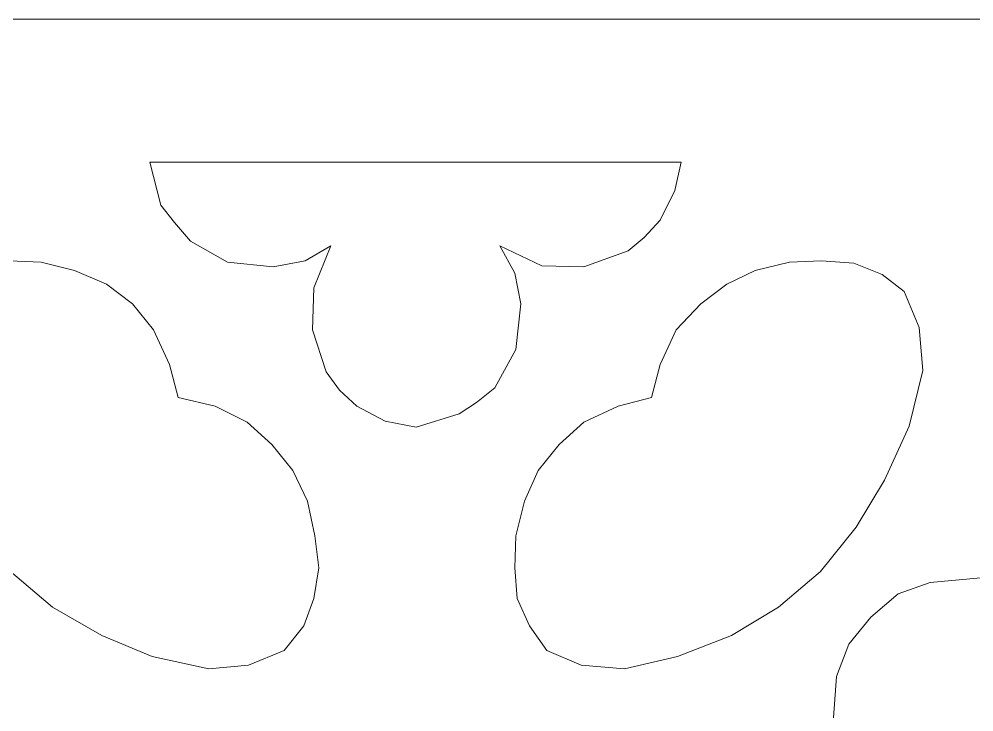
# Model space of a CAD drawing. Header units: centimetres. Extents: x -7.3 to 5.6, y -12.5 to 13.9.
# Drawn here: x -2.605 to 1.718, y -2.738 to 0.398 of the extents above; entities that cross this region are included whole.
import ezdxf

# ---------------------------------------------------------------- set-up
doc = ezdxf.new("R2010")
doc.units = ezdxf.units.CM
doc.header["$MEASUREMENT"] = 0
doc.layers.add('layer 1', color=7, linetype='Continuous')

msp = doc.modelspace()

# ---------------------------------------------------------------- linework, layer by layer
at = {"layer": 'layer 1', "color": 177, "lineweight": 9}
for points, knots in [([(-7.26074, 0.39811), (-7.26074, 0.39811), (5.63915, 0.39811), (5.63915, 0.39811), (5.63915, 0.39811), (5.63915, 0.39811), (5.63915, -12.48503), (5.63915, -12.48503), (5.63915, -12.48503), (5.63915, -12.48503), (-7.26074, -12.48503), (-7.26074, -12.48503), (-7.26074, -12.48503), (-7.26074, -12.48503), (-7.26074, 0.39811), (-7.26074, 0.39811)], [0, 0, 0, 0, 0.2, 0.2, 0.2, 0.2, 0.4, 0.4, 0.4, 0.4, 0.6, 0.6, 0.6, 0.6, 1, 1, 1, 1]), ([(0.39211, -0.2494), (0.39211, -0.2494), (0.3642, -0.37778), (0.3642, -0.37778), (0.3642, -0.37778), (0.3642, -0.37778), (0.29722, -0.51175), (0.29722, -0.51175), (0.29722, -0.51175), (0.29722, -0.51175), (0.22465, -0.58989), (0.22465, -0.58989), (0.22465, -0.58989), (0.22465, -0.58989), (0.15209, -0.6513), (0.15209, -0.6513), (0.15209, -0.6513), (0.15209, -0.6513), (-0.04886, -0.72386), (-0.04886, -0.72386), (-0.04886, -0.72386), (-0.04886, -0.72386), (-0.23865, -0.71828), (-0.23865, -0.71828), (-0.23865, -0.71828), (-0.23865, -0.71828), (-0.42843, -0.62897), (-0.42843, -0.62897), (-0.42843, -0.62897), (-0.42843, -0.62897), (-0.36145, -0.75177), (-0.36145, -0.75177), (-0.36145, -0.75177), (-0.36145, -0.75177), (-0.33354, -0.89132), (-0.33354, -0.89132), (-0.33354, -0.89132), (-0.33354, -0.89132), (-0.35587, -1.09785), (-0.35587, -1.09785), (-0.35587, -1.09785), (-0.35587, -1.09785), (-0.45076, -1.27089), (-0.45076, -1.27089), (-0.45076, -1.27089), (-0.45076, -1.27089), (-0.53449, -1.33788), (-0.53449, -1.33788), (-0.53449, -1.33788), (-0.53449, -1.33788), (-0.61264, -1.38811), (-0.61264, -1.38811), (-0.61264, -1.38811), (-0.61264, -1.38811), (-0.80801, -1.44951), (-0.80801, -1.44951), (-0.80801, -1.44951), (-0.80801, -1.44951), (-0.94755, -1.42161), (-0.94755, -1.42161), (-0.94755, -1.42161), (-0.94755, -1.42161), (-1.07594, -1.35462), (-1.07594, -1.35462), (-1.07594, -1.35462), (-1.07594, -1.35462), (-1.15409, -1.28206), (-1.15409, -1.28206), (-1.15409, -1.28206), (-1.15409, -1.28206), (-1.21549, -1.19833), (-1.21549, -1.19833), (-1.21549, -1.19833), (-1.21549, -1.19833), (-1.27689, -1.00854), (-1.27689, -1.00854), (-1.27689, -1.00854), (-1.27689, -1.00854), (-1.27131, -0.81875), (-1.27131, -0.81875), (-1.27131, -0.81875), (-1.27131, -0.81875), (-1.19316, -0.62897), (-1.19316, -0.62897), (-1.19316, -0.62897), (-1.19316, -0.62897), (-1.31038, -0.69595), (-1.31038, -0.69595), (-1.31038, -0.69595), (-1.31038, -0.69595), (-1.45551, -0.72386), (-1.45551, -0.72386), (-1.45551, -0.72386), (-1.45551, -0.72386), (-1.66204, -0.70153), (-1.66204, -0.70153), (-1.66204, -0.70153), (-1.66204, -0.70153), (-1.8295, -0.60664), (-1.8295, -0.60664), (-1.8295, -0.60664), (-1.8295, -0.60664), (-1.90207, -0.52291), (-1.90207, -0.52291), (-1.90207, -0.52291), (-1.90207, -0.52291), (-1.96347, -0.44476), (-1.96347, -0.44476), (-1.96347, -0.44476), (-1.96347, -0.44476), (-2.01371, -0.2494), (-2.01371, -0.2494), (-2.01371, -0.2494), (-2.01371, -0.2494), (0.39211, -0.2494), (0.39211, -0.2494)], [0, 0, 0, 0, 0.0333333, 0.0333333, 0.0333333, 0.0333333, 0.0666667, 0.0666667, 0.0666667, 0.0666667, 0.1, 0.1, 0.1, 0.1, 0.1333333, 0.1333333, 0.1333333, 0.1333333, 0.1666667, 0.1666667, 0.1666667, 0.1666667, 0.2, 0.2, 0.2, 0.2, 0.2333333, 0.2333333, 0.2333333, 0.2333333, 0.2666667, 0.2666667, 0.2666667, 0.2666667, 0.3, 0.3, 0.3, 0.3, 0.3333333, 0.3333333, 0.3333333, 0.3333333, 0.3666667, 0.3666667, 0.3666667, 0.3666667, 0.4, 0.4, 0.4, 0.4, 0.4333333, 0.4333333, 0.4333333, 0.4333333, 0.4666667, 0.4666667, 0.4666667, 0.4666667, 0.5, 0.5, 0.5, 0.5, 0.5333333, 0.5333333, 0.5333333, 0.5333333, 0.5666667, 0.5666667, 0.5666667, 0.5666667, 0.6, 0.6, 0.6, 0.6, 0.6333333, 0.6333333, 0.6333333, 0.6333333, 0.6666667, 0.6666667, 0.6666667, 0.6666667, 0.7, 0.7, 0.7, 0.7, 0.7333333, 0.7333333, 0.7333333, 0.7333333, 0.7666667, 0.7666667, 0.7666667, 0.7666667, 0.8, 0.8, 0.8, 0.8, 0.8333333, 0.8333333, 0.8333333, 0.8333333, 0.8666667, 0.8666667, 0.8666667, 0.8666667, 0.9, 0.9, 0.9, 0.9, 0.9333333, 0.9333333, 0.9333333, 0.9333333, 1, 1, 1, 1]), ([(-1.88532, -1.31555), (-1.88532, -1.31555), (-1.71786, -1.35462), (-1.71786, -1.35462), (-1.71786, -1.35462), (-1.71786, -1.35462), (-1.57273, -1.42719), (-1.57273, -1.42719), (-1.57273, -1.42719), (-1.57273, -1.42719), (-1.46109, -1.52766), (-1.46109, -1.52766), (-1.46109, -1.52766), (-1.46109, -1.52766), (-1.3662, -1.64488), (-1.3662, -1.64488), (-1.3662, -1.64488), (-1.3662, -1.64488), (-1.29922, -1.78443), (-1.29922, -1.78443), (-1.29922, -1.78443), (-1.29922, -1.78443), (-1.26573, -1.94073), (-1.26573, -1.94073), (-1.26573, -1.94073), (-1.26573, -1.94073), (-1.24898, -2.08586), (-1.24898, -2.08586), (-1.24898, -2.08586), (-1.24898, -2.08586), (-1.27131, -2.22541), (-1.27131, -2.22541), (-1.27131, -2.22541), (-1.27131, -2.22541), (-1.31596, -2.34821), (-1.31596, -2.34821), (-1.31596, -2.34821), (-1.31596, -2.34821), (-1.40527, -2.45985), (-1.40527, -2.45985), (-1.40527, -2.45985), (-1.40527, -2.45985), (-1.56715, -2.52683), (-1.56715, -2.52683), (-1.56715, -2.52683), (-1.56715, -2.52683), (-1.74577, -2.54358), (-1.74577, -2.54358), (-1.74577, -2.54358), (-1.74577, -2.54358), (-2.00254, -2.48776), (-2.00254, -2.48776), (-2.00254, -2.48776), (-2.00254, -2.48776), (-2.2314, -2.39286), (-2.2314, -2.39286), (-2.2314, -2.39286), (-2.2314, -2.39286), (-2.45468, -2.26448), (-2.45468, -2.26448), (-2.45468, -2.26448), (-2.45468, -2.26448), (-2.64447, -2.1026), (-2.64447, -2.1026), (-2.64447, -2.1026), (-2.64447, -2.1026), (-2.81193, -1.90165), (-2.81193, -1.90165), (-2.81193, -1.90165), (-2.81193, -1.90165), (-2.94031, -1.68954), (-2.94031, -1.68954), (-2.94031, -1.68954), (-2.94031, -1.68954), (-3.04079, -1.44393), (-3.04079, -1.44393), (-3.04079, -1.44393), (-3.04079, -1.44393), (-3.09661, -1.19275), (-3.09661, -1.19275), (-3.09661, -1.19275), (-3.09661, -1.19275), (-3.09102, -0.99738), (-3.09102, -0.99738), (-3.09102, -0.99738), (-3.09102, -0.99738), (-3.01846, -0.8355), (-3.01846, -0.8355), (-3.01846, -0.8355), (-3.01846, -0.8355), (-2.92356, -0.75735), (-2.92356, -0.75735), (-2.92356, -0.75735), (-2.92356, -0.75735), (-2.79518, -0.70712), (-2.79518, -0.70712), (-2.79518, -0.70712), (-2.79518, -0.70712), (-2.65005, -0.69595), (-2.65005, -0.69595), (-2.65005, -0.69595), (-2.65005, -0.69595), (-2.50492, -0.70153), (-2.50492, -0.70153), (-2.50492, -0.70153), (-2.50492, -0.70153), (-2.35421, -0.74061), (-2.35421, -0.74061), (-2.35421, -0.74061), (-2.35421, -0.74061), (-2.20908, -0.80201), (-2.20908, -0.80201), (-2.20908, -0.80201), (-2.20908, -0.80201), (-2.09185, -0.89132), (-2.09185, -0.89132), (-2.09185, -0.89132), (-2.09185, -0.89132), (-1.99696, -1.00854), (-1.99696, -1.00854), (-1.99696, -1.00854), (-1.99696, -1.00854), (-1.9244, -1.16484), (-1.9244, -1.16484), (-1.9244, -1.16484), (-1.9244, -1.16484), (-1.88532, -1.31555), (-1.88532, -1.31555)], [0, 0, 0, 0, 0.030303, 0.030303, 0.030303, 0.030303, 0.0606061, 0.0606061, 0.0606061, 0.0606061, 0.0909091, 0.0909091, 0.0909091, 0.0909091, 0.1212121, 0.1212121, 0.1212121, 0.1212121, 0.1515152, 0.1515152, 0.1515152, 0.1515152, 0.1818182, 0.1818182, 0.1818182, 0.1818182, 0.2121212, 0.2121212, 0.2121212, 0.2121212, 0.2424242, 0.2424242, 0.2424242, 0.2424242, 0.2727273, 0.2727273, 0.2727273, 0.2727273, 0.3030303, 0.3030303, 0.3030303, 0.3030303, 0.3333333, 0.3333333, 0.3333333, 0.3333333, 0.3636364, 0.3636364, 0.3636364, 0.3636364, 0.3939394, 0.3939394, 0.3939394, 0.3939394, 0.4242424, 0.4242424, 0.4242424, 0.4242424, 0.4545455, 0.4545455, 0.4545455, 0.4545455, 0.4848485, 0.4848485, 0.4848485, 0.4848485, 0.5151515, 0.5151515, 0.5151515, 0.5151515, 0.5454545, 0.5454545, 0.5454545, 0.5454545, 0.5757576, 0.5757576, 0.5757576, 0.5757576, 0.6060606, 0.6060606, 0.6060606, 0.6060606, 0.6363636, 0.6363636, 0.6363636, 0.6363636, 0.6666667, 0.6666667, 0.6666667, 0.6666667, 0.6969697, 0.6969697, 0.6969697, 0.6969697, 0.7272727, 0.7272727, 0.7272727, 0.7272727, 0.7575758, 0.7575758, 0.7575758, 0.7575758, 0.7878788, 0.7878788, 0.7878788, 0.7878788, 0.8181818, 0.8181818, 0.8181818, 0.8181818, 0.8484848, 0.8484848, 0.8484848, 0.8484848, 0.8787879, 0.8787879, 0.8787879, 0.8787879, 0.9090909, 0.9090909, 0.9090909, 0.9090909, 0.9393939, 0.9393939, 0.9393939, 0.9393939, 1, 1, 1, 1]), ([(0.25815, -1.31555), (0.25815, -1.31555), (0.29722, -1.16484), (0.29722, -1.16484), (0.29722, -1.16484), (0.29722, -1.16484), (0.36979, -1.00854), (0.36979, -1.00854), (0.36979, -1.00854), (0.36979, -1.00854), (0.48142, -0.89132), (0.48142, -0.89132), (0.48142, -0.89132), (0.48142, -0.89132), (0.59865, -0.80201), (0.59865, -0.80201), (0.59865, -0.80201), (0.59865, -0.80201), (0.72703, -0.74061), (0.72703, -0.74061), (0.72703, -0.74061), (0.72703, -0.74061), (0.88332, -0.70153), (0.88332, -0.70153), (0.88332, -0.70153), (0.88332, -0.70153), (1.02846, -0.69595), (1.02846, -0.69595), (1.02846, -0.69595), (1.02846, -0.69595), (1.17359, -0.70712), (1.17359, -0.70712), (1.17359, -0.70712), (1.17359, -0.70712), (1.30197, -0.75735), (1.30197, -0.75735), (1.30197, -0.75735), (1.30197, -0.75735), (1.40245, -0.8355), (1.40245, -0.8355), (1.40245, -0.8355), (1.40245, -0.8355), (1.46943, -0.99738), (1.46943, -0.99738), (1.46943, -0.99738), (1.46943, -0.99738), (1.48618, -1.19275), (1.48618, -1.19275), (1.48618, -1.19275), (1.48618, -1.19275), (1.42477, -1.44393), (1.42477, -1.44393), (1.42477, -1.44393), (1.42477, -1.44393), (1.31314, -1.68954), (1.31314, -1.68954), (1.31314, -1.68954), (1.31314, -1.68954), (1.18475, -1.90165), (1.18475, -1.90165), (1.18475, -1.90165), (1.18475, -1.90165), (1.02287, -2.1026), (1.02287, -2.1026), (1.02287, -2.1026), (1.02287, -2.1026), (0.83309, -2.26448), (0.83309, -2.26448), (0.83309, -2.26448), (0.83309, -2.26448), (0.62097, -2.39286), (0.62097, -2.39286), (0.62097, -2.39286), (0.62097, -2.39286), (0.37537, -2.48776), (0.37537, -2.48776), (0.37537, -2.48776), (0.37537, -2.48776), (0.13534, -2.54358), (0.13534, -2.54358), (0.13534, -2.54358), (0.13534, -2.54358), (-0.06002, -2.52683), (-0.06002, -2.52683), (-0.06002, -2.52683), (-0.06002, -2.52683), (-0.21632, -2.45985), (-0.21632, -2.45985), (-0.21632, -2.45985), (-0.21632, -2.45985), (-0.29447, -2.34821), (-0.29447, -2.34821), (-0.29447, -2.34821), (-0.29447, -2.34821), (-0.35029, -2.22541), (-0.35029, -2.22541), (-0.35029, -2.22541), (-0.35029, -2.22541), (-0.36145, -2.08586), (-0.36145, -2.08586), (-0.36145, -2.08586), (-0.36145, -2.08586), (-0.35587, -1.94073), (-0.35587, -1.94073), (-0.35587, -1.94073), (-0.35587, -1.94073), (-0.31679, -1.78443), (-0.31679, -1.78443), (-0.31679, -1.78443), (-0.31679, -1.78443), (-0.25539, -1.64488), (-0.25539, -1.64488), (-0.25539, -1.64488), (-0.25539, -1.64488), (-0.1605, -1.52766), (-0.1605, -1.52766), (-0.1605, -1.52766), (-0.1605, -1.52766), (-0.04886, -1.42719), (-0.04886, -1.42719), (-0.04886, -1.42719), (-0.04886, -1.42719), (0.10743, -1.35462), (0.10743, -1.35462), (0.10743, -1.35462), (0.10743, -1.35462), (0.25815, -1.31555), (0.25815, -1.31555)], [0, 0, 0, 0, 0.030303, 0.030303, 0.030303, 0.030303, 0.0606061, 0.0606061, 0.0606061, 0.0606061, 0.0909091, 0.0909091, 0.0909091, 0.0909091, 0.1212121, 0.1212121, 0.1212121, 0.1212121, 0.1515152, 0.1515152, 0.1515152, 0.1515152, 0.1818182, 0.1818182, 0.1818182, 0.1818182, 0.2121212, 0.2121212, 0.2121212, 0.2121212, 0.2424242, 0.2424242, 0.2424242, 0.2424242, 0.2727273, 0.2727273, 0.2727273, 0.2727273, 0.3030303, 0.3030303, 0.3030303, 0.3030303, 0.3333333, 0.3333333, 0.3333333, 0.3333333, 0.3636364, 0.3636364, 0.3636364, 0.3636364, 0.3939394, 0.3939394, 0.3939394, 0.3939394, 0.4242424, 0.4242424, 0.4242424, 0.4242424, 0.4545455, 0.4545455, 0.4545455, 0.4545455, 0.4848485, 0.4848485, 0.4848485, 0.4848485, 0.5151515, 0.5151515, 0.5151515, 0.5151515, 0.5454545, 0.5454545, 0.5454545, 0.5454545, 0.5757576, 0.5757576, 0.5757576, 0.5757576, 0.6060606, 0.6060606, 0.6060606, 0.6060606, 0.6363636, 0.6363636, 0.6363636, 0.6363636, 0.6666667, 0.6666667, 0.6666667, 0.6666667, 0.6969697, 0.6969697, 0.6969697, 0.6969697, 0.7272727, 0.7272727, 0.7272727, 0.7272727, 0.7575758, 0.7575758, 0.7575758, 0.7575758, 0.7878788, 0.7878788, 0.7878788, 0.7878788, 0.8181818, 0.8181818, 0.8181818, 0.8181818, 0.8484848, 0.8484848, 0.8484848, 0.8484848, 0.8787879, 0.8787879, 0.8787879, 0.8787879, 0.9090909, 0.9090909, 0.9090909, 0.9090909, 0.9393939, 0.9393939, 0.9393939, 0.9393939, 1, 1, 1, 1]), ([(1.09544, -2.57707), (1.09544, -2.57707), (1.15126, -2.43194), (1.15126, -2.43194), (1.15126, -2.43194), (1.15126, -2.43194), (1.25173, -2.30914), (1.25173, -2.30914), (1.25173, -2.30914), (1.25173, -2.30914), (1.37454, -2.20308), (1.37454, -2.20308), (1.37454, -2.20308), (1.37454, -2.20308), (1.51967, -2.15284), (1.51967, -2.15284), (1.51967, -2.15284), (1.51967, -2.15284), (1.74853, -2.13051), (1.74853, -2.13051), (1.74853, -2.13051), (1.74853, -2.13051), (1.86017, -2.15284), (1.86017, -2.15284), (1.86017, -2.15284), (1.86017, -2.15284), (1.96064, -2.1975), (1.96064, -2.1975), (1.96064, -2.1975), (1.96064, -2.1975), (2.01646, -2.24773), (2.01646, -2.24773), (2.01646, -2.24773), (2.01646, -2.24773), (2.07228, -2.31472), (2.07228, -2.31472), (2.07228, -2.31472), (2.07228, -2.31472), (2.1281, -2.46543), (2.1281, -2.46543), (2.1281, -2.46543), (2.1281, -2.46543), (2.1281, -2.60498), (2.1281, -2.60498), (2.1281, -2.60498), (2.1281, -2.60498), (2.09461, -2.74453), (2.09461, -2.74453), (2.09461, -2.74453), (2.09461, -2.74453), (2.02762, -2.87291), (2.02762, -2.87291), (2.02762, -2.87291), (2.02762, -2.87291), (1.93831, -2.99572), (1.93831, -2.99572), (1.93831, -2.99572), (1.93831, -2.99572), (1.82109, -3.07386), (1.82109, -3.07386), (1.82109, -3.07386), (1.82109, -3.07386), (1.68713, -3.15201), (1.68713, -3.15201), (1.68713, -3.15201), (1.68713, -3.15201), (1.54758, -3.1855), (1.54758, -3.1855), (1.54758, -3.1855), (1.54758, -3.1855), (1.41919, -3.1855), (1.41919, -3.1855), (1.41919, -3.1855), (1.41919, -3.1855), (1.25732, -3.12968), (1.25732, -3.12968), (1.25732, -3.12968), (1.25732, -3.12968), (1.19591, -3.07386), (1.19591, -3.07386), (1.19591, -3.07386), (1.19591, -3.07386), (1.14568, -3.01804), (1.14568, -3.01804), (1.14568, -3.01804), (1.14568, -3.01804), (1.09544, -2.91757), (1.09544, -2.91757), (1.09544, -2.91757), (1.09544, -2.91757), (1.07869, -2.80593), (1.07869, -2.80593), (1.07869, -2.80593), (1.07869, -2.80593), (1.09544, -2.57707), (1.09544, -2.57707)], [0, 0, 0, 0, 0.04, 0.04, 0.04, 0.04, 0.08, 0.08, 0.08, 0.08, 0.12, 0.12, 0.12, 0.12, 0.16, 0.16, 0.16, 0.16, 0.2, 0.2, 0.2, 0.2, 0.24, 0.24, 0.24, 0.24, 0.28, 0.28, 0.28, 0.28, 0.32, 0.32, 0.32, 0.32, 0.36, 0.36, 0.36, 0.36, 0.4, 0.4, 0.4, 0.4, 0.44, 0.44, 0.44, 0.44, 0.48, 0.48, 0.48, 0.48, 0.52, 0.52, 0.52, 0.52, 0.56, 0.56, 0.56, 0.56, 0.6, 0.6, 0.6, 0.6, 0.64, 0.64, 0.64, 0.64, 0.68, 0.68, 0.68, 0.68, 0.72, 0.72, 0.72, 0.72, 0.76, 0.76, 0.76, 0.76, 0.8, 0.8, 0.8, 0.8, 0.84, 0.84, 0.84, 0.84, 0.88, 0.88, 0.88, 0.88, 0.92, 0.92, 0.92, 0.92, 1, 1, 1, 1])]:
    msp.add_open_spline(points, degree=3, knots=knots, dxfattribs=at)

doc.saveas('drawing.dxf')
